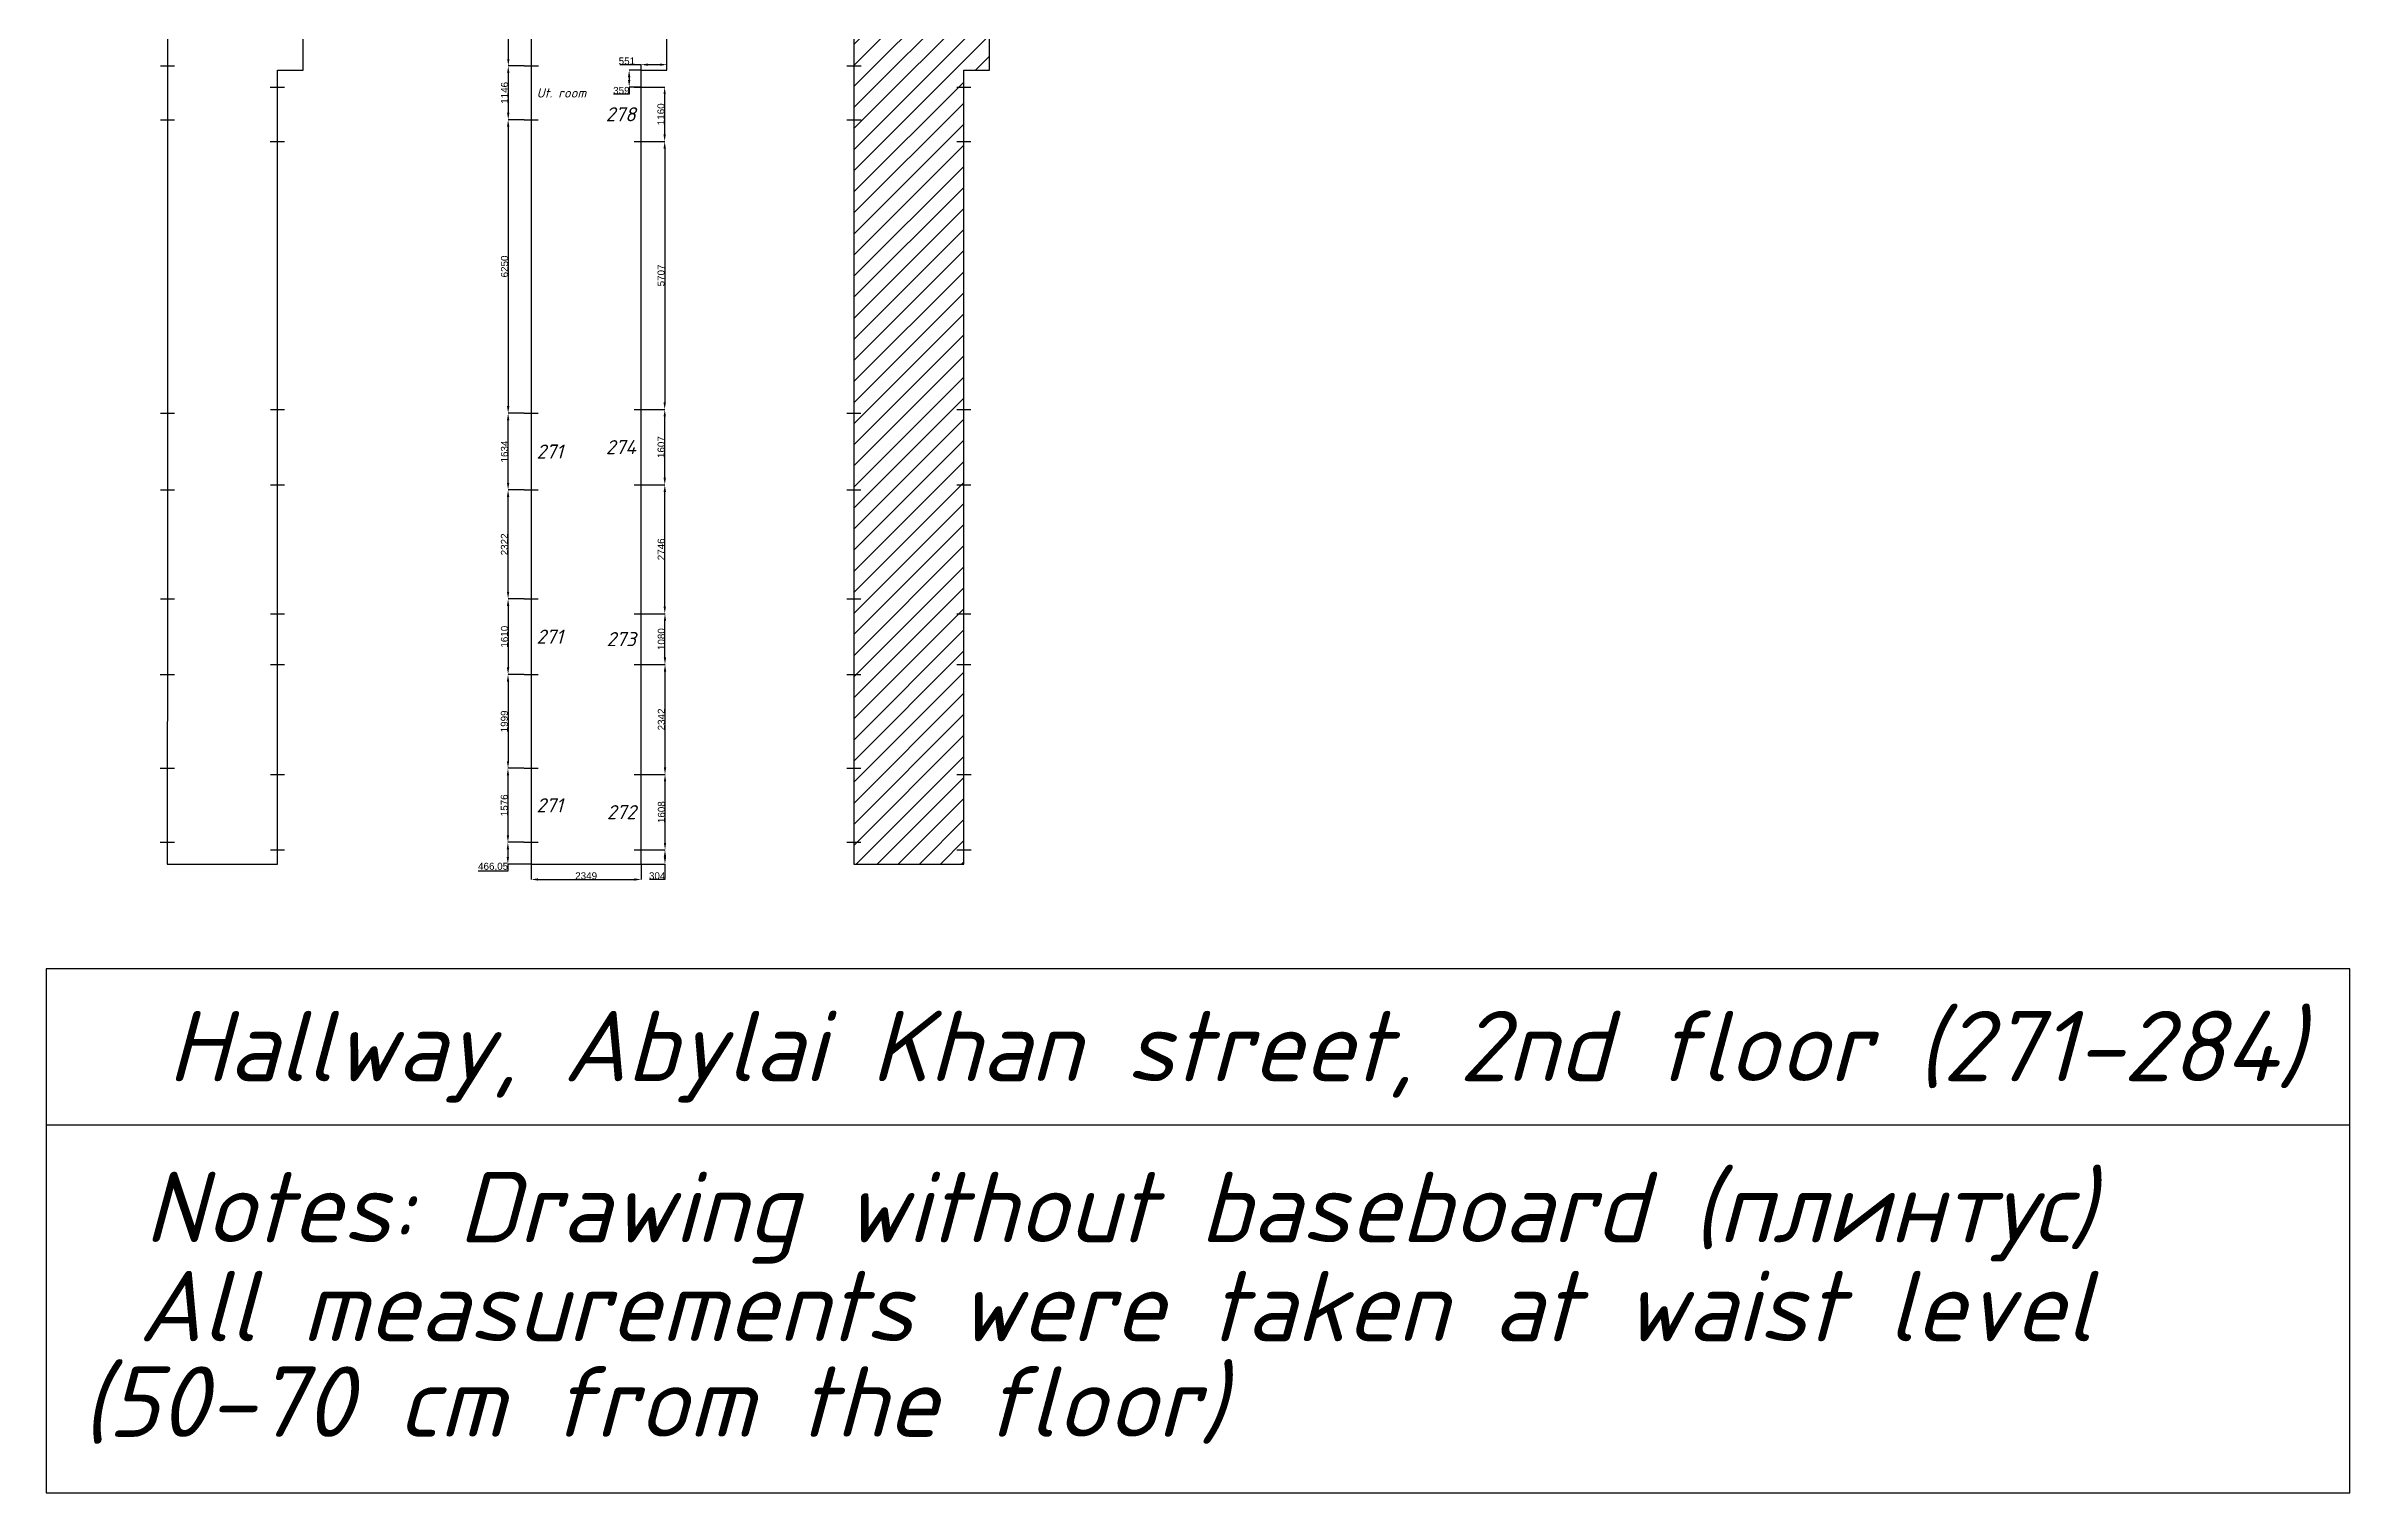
# Model space of a CAD drawing. Header units: millimetres. Extents: x 93776 to 142847, y 2445 to 55828.
# Drawn here: x 93776 to 142847, y 2445 to 33266 of the extents above; entities that cross this region are included whole.
import ezdxf
from ezdxf.enums import TextEntityAlignment as Align

# ---------------------------------------------------------------- set-up
doc = ezdxf.new("R2010")
doc.units = ezdxf.units.MM
doc.styles.add('GOST', font='ISOCPEUI.TTF')
doc.styles.get("Standard").update_dxf_attribs({"font": 'Arial.ttf'})
doc.dimstyles.new('Copy of ISO-25', dxfattribs={"dimtxt": 150, "dimasz": 150, "dimexe": 1.25, "dimexo": 0.625, "dimtad": 1, "dimtoh": 1, "dimtxsty": 'Standard', "dimcen": 2.5, "dimadec": 0, "dimazin": 0, "dimtfac": 1, "dimtmove": 0, "dimatfit": 3, "dimfxl": 1, "dimarcsym": 0})

# ---------------------------------------------------------------- blocks, each defined once
blk = doc.blocks.new('*D20')
at = {"color": 0, "lineweight": -2, "transparency": 16777216}
for p, q in [((106449, 32870), (105995, 32870)), ((106449, 32753), (106449, 32871)), ((106850, 32870), (106599, 32870)), ((107000, 32753), (107000, 32871))]:
    blk.add_line(p, q, dxfattribs=at)
at = {"color": 0, "transparency": 16777216}
for points in [[(106599, 32895), (106599, 32845), (106449, 32870)], [(106850, 32895), (106850, 32845), (107000, 32870)]]:
    blk.add_solid(points, dxfattribs=at)
at = {"layer": 'Defpoints', "color": 0, "transparency": 16777216}
for p in [(106449, 32752), (107000, 32870), (107000, 32752)]:
    blk.add_point(p, dxfattribs=at)
at = {"color": 0, "transparency": 16777216, "insert": (106147, 32947), "char_height": 150, "attachment_point": 5}
blk.add_mtext('551', dxfattribs=at)
blk = doc.blocks.new('*D22')
at = {"color": 0, "lineweight": -2, "transparency": 16777216}
for p, q in [((106448, 32752), (106194, 32752)), ((106448, 32393), (106194, 32393)), ((106195, 32602), (106195, 32543)), ((106195, 32393), (106195, 32243)), ((106195, 32243), (105863, 32243))]:
    blk.add_line(p, q, dxfattribs=at)
at = {"color": 0, "transparency": 16777216}
for points in [[(106170, 32602), (106220, 32602), (106195, 32752)], [(106170, 32543), (106220, 32543), (106195, 32393)]]:
    blk.add_solid(points, dxfattribs=at)
at = {"layer": 'Defpoints', "color": 0, "transparency": 16777216}
for p in [(106195, 32393), (106449, 32752), (106449, 32393)]:
    blk.add_point(p, dxfattribs=at)
at = {"color": 0, "transparency": 16777216, "insert": (106029, 32320), "char_height": 150, "attachment_point": 5}
blk.add_mtext('359', dxfattribs=at)
blk = doc.blocks.new('*D23')
at = {"color": 0, "lineweight": -2, "transparency": 16777216}
for p, q in [((106599, 32393), (106952, 32393)), ((106951, 32243), (106951, 31383)), ((106600, 31233), (106952, 31233))]:
    blk.add_line(p, q, dxfattribs=at)
at = {"color": 0, "transparency": 16777216}
for points in [[(106926, 32243), (106976, 32243), (106951, 32393)], [(106926, 31383), (106976, 31383), (106951, 31233)]]:
    blk.add_solid(points, dxfattribs=at)
at = {"layer": 'Defpoints', "color": 0, "transparency": 16777216}
for p in [(106599, 32393), (106599, 31233), (106951, 31233)]:
    blk.add_point(p, dxfattribs=at)
at = {"color": 0, "transparency": 16777216, "insert": (106873, 31813), "char_height": 150, "attachment_point": 5, "rotation": 90}
blk.add_mtext('1160', dxfattribs=at)
blk = doc.blocks.new('*D24')
at = {"color": 0, "lineweight": -2, "transparency": 16777216}
for p, q in [((106951, 31233), (106953, 31233)), ((106952, 31083), (106952, 25676)), ((106601, 25526), (106953, 25526))]:
    blk.add_line(p, q, dxfattribs=at)
at = {"color": 0, "transparency": 16777216}
for points in [[(106927, 31083), (106977, 31083), (106952, 31233)], [(106927, 25676), (106977, 25676), (106952, 25526)]]:
    blk.add_solid(points, dxfattribs=at)
at = {"layer": 'Defpoints', "color": 0, "transparency": 16777216}
for p in [(106951, 31233), (106601, 25526), (106952, 25526)]:
    blk.add_point(p, dxfattribs=at)
at = {"color": 0, "transparency": 16777216, "insert": (106875, 28380), "char_height": 150, "attachment_point": 5, "rotation": 90}
blk.add_mtext('5707', dxfattribs=at)
blk = doc.blocks.new('*D25')
at = {"color": 0, "lineweight": -2, "transparency": 16777216}
for p, q in [((106952, 25526), (106952, 25526)), ((106953, 24069), (106953, 25376)), ((106602, 23919), (106954, 23919))]:
    blk.add_line(p, q, dxfattribs=at)
at = {"color": 0, "transparency": 16777216}
for points in [[(106928, 25376), (106978, 25376), (106953, 25526)], [(106928, 24069), (106978, 24069), (106953, 23919)]]:
    blk.add_solid(points, dxfattribs=at)
at = {"layer": 'Defpoints', "color": 0, "transparency": 16777216}
for p in [(106953, 25526), (106953, 25526), (106601, 23919)]:
    blk.add_point(p, dxfattribs=at)
at = {"color": 0, "transparency": 16777216, "insert": (106876, 24723), "char_height": 150, "attachment_point": 5, "rotation": 90}
blk.add_mtext('1607', dxfattribs=at)
blk = doc.blocks.new('*D26')
at = {"color": 0, "lineweight": -2, "transparency": 16777216}
for p, q in [((106954, 23919), (106953, 23919)), ((106954, 21323), (106954, 23769)), ((106603, 21173), (106956, 21173))]:
    blk.add_line(p, q, dxfattribs=at)
at = {"color": 0, "transparency": 16777216}
for points in [[(106929, 23769), (106979, 23769), (106954, 23919)], [(106929, 21323), (106979, 21323), (106954, 21173)]]:
    blk.add_solid(points, dxfattribs=at)
at = {"layer": 'Defpoints', "color": 0, "transparency": 16777216}
for p in [(106954, 23919), (106954, 23919), (106602, 21173)]:
    blk.add_point(p, dxfattribs=at)
at = {"color": 0, "transparency": 16777216, "insert": (106877, 22546), "char_height": 150, "attachment_point": 5, "rotation": 90}
blk.add_mtext('2746', dxfattribs=at)
blk = doc.blocks.new('*D27')
at = {"color": 0, "lineweight": -2, "transparency": 16777216}
for p, q in [((106956, 21173), (106959, 21173)), ((106958, 20243), (106958, 21023)), ((106603, 20093), (106959, 20093))]:
    blk.add_line(p, q, dxfattribs=at)
at = {"color": 0, "transparency": 16777216}
for points in [[(106933, 21023), (106983, 21023), (106958, 21173)], [(106933, 20243), (106983, 20243), (106958, 20093)]]:
    blk.add_solid(points, dxfattribs=at)
at = {"layer": 'Defpoints', "color": 0, "transparency": 16777216}
for p in [(106956, 21173), (106958, 21173), (106602, 20093)]:
    blk.add_point(p, dxfattribs=at)
at = {"color": 0, "transparency": 16777216, "insert": (106881, 20633), "char_height": 150, "attachment_point": 5, "rotation": 90}
blk.add_mtext('1080', dxfattribs=at)
blk = doc.blocks.new('*D28')
at = {"color": 0, "lineweight": -2, "transparency": 16777216}
for p, q in [((106959, 20093), (106958, 20093)), ((106959, 17901), (106959, 19943)), ((106604, 17751), (106961, 17751))]:
    blk.add_line(p, q, dxfattribs=at)
at = {"color": 0, "transparency": 16777216}
for points in [[(106934, 19943), (106984, 19943), (106959, 20093)], [(106934, 17901), (106984, 17901), (106959, 17751)]]:
    blk.add_solid(points, dxfattribs=at)
at = {"layer": 'Defpoints', "color": 0, "transparency": 16777216}
for p in [(106959, 20093), (106959, 20093), (106603, 17751)]:
    blk.add_point(p, dxfattribs=at)
at = {"color": 0, "transparency": 16777216, "insert": (106882, 18922), "char_height": 150, "attachment_point": 5, "rotation": 90}
blk.add_mtext('2342', dxfattribs=at)
blk = doc.blocks.new('*D29')
at = {"color": 0, "lineweight": -2, "transparency": 16777216}
for p, q in [((106959, 17751), (106958, 17751)), ((106959, 16293), (106959, 17601)), ((106604, 16143), (106961, 16143))]:
    blk.add_line(p, q, dxfattribs=at)
at = {"color": 0, "transparency": 16777216}
for points in [[(106934, 17601), (106984, 17601), (106959, 17751)], [(106934, 16293), (106984, 16293), (106959, 16143)]]:
    blk.add_solid(points, dxfattribs=at)
at = {"layer": 'Defpoints', "color": 0, "transparency": 16777216}
for p in [(106959, 17751), (106959, 17751), (106604, 16143)]:
    blk.add_point(p, dxfattribs=at)
at = {"color": 0, "transparency": 16777216, "insert": (106882, 16947), "char_height": 150, "attachment_point": 5, "rotation": 90}
blk.add_mtext('1608', dxfattribs=at)
blk = doc.blocks.new('*D30')
at = {"color": 0, "lineweight": -2, "transparency": 16777216}
for p, q in [((106454, 15839), (106959, 15839)), ((106604, 16143), (106959, 16143)), ((106958, 15993), (106958, 15989)), ((106958, 15839), (106958, 15513)), ((106958, 15513), (106627, 15513))]:
    blk.add_line(p, q, dxfattribs=at)
at = {"color": 0, "transparency": 16777216}
for points in [[(106933, 15993), (106983, 15993), (106958, 16143)], [(106933, 15989), (106983, 15989), (106958, 15839)]]:
    blk.add_solid(points, dxfattribs=at)
at = {"layer": 'Defpoints', "color": 0, "transparency": 16777216}
for p in [(106454, 15839), (106604, 16143), (106958, 16143)]:
    blk.add_point(p, dxfattribs=at)
at = {"color": 0, "transparency": 16777216, "insert": (106792, 15590), "char_height": 150, "attachment_point": 5}
blk.add_mtext('304', dxfattribs=at)
blk = doc.blocks.new('*D37')
at = {"color": 0, "lineweight": -2, "transparency": 16777216}
for p, q in [((103621, 35845), (103620, 35845)), ((103621, 35695), (103621, 32992)), ((103960, 32842), (103620, 32842))]:
    blk.add_line(p, q, dxfattribs=at)
at = {"color": 0, "transparency": 16777216}
for points in [[(103596, 35695), (103646, 35695), (103621, 35845)], [(103596, 32992), (103646, 32992), (103621, 32842)]]:
    blk.add_solid(points, dxfattribs=at)
at = {"layer": 'Defpoints', "color": 0, "transparency": 16777216}
for p in [(103622, 35845), (103621, 32842), (103961, 32842)]:
    blk.add_point(p, dxfattribs=at)
at = {"color": 0, "transparency": 16777216, "insert": (103544, 34344), "char_height": 150, "attachment_point": 5, "rotation": 90}
blk.add_mtext('3003', dxfattribs=at)
blk = doc.blocks.new('*D38')
at = {"color": 0, "lineweight": -2, "transparency": 16777216}
for p, q in [((103619, 32842), (103618, 32842)), ((103620, 32692), (103620, 31846)), ((103960, 31696), (103618, 31696))]:
    blk.add_line(p, q, dxfattribs=at)
at = {"color": 0, "transparency": 16777216}
for points in [[(103595, 32692), (103645, 32692), (103620, 32842)], [(103595, 31846), (103645, 31846), (103620, 31696)]]:
    blk.add_solid(points, dxfattribs=at)
at = {"layer": 'Defpoints', "color": 0, "transparency": 16777216}
for p in [(103620, 32842), (103620, 31696), (103960, 31696)]:
    blk.add_point(p, dxfattribs=at)
at = {"color": 0, "transparency": 16777216, "insert": (103542, 32269), "char_height": 150, "attachment_point": 5, "rotation": 90}
blk.add_mtext('1146', dxfattribs=at)
blk = doc.blocks.new('*D39')
at = {"color": 0, "lineweight": -2, "transparency": 16777216}
for p, q in [((103618, 31696), (103617, 31696)), ((103618, 31546), (103618, 25596)), ((103958, 25446), (103617, 25446))]:
    blk.add_line(p, q, dxfattribs=at)
at = {"color": 0, "transparency": 16777216}
for points in [[(103593, 31546), (103643, 31546), (103618, 31696)], [(103593, 25596), (103643, 25596), (103618, 25446)]]:
    blk.add_solid(points, dxfattribs=at)
at = {"layer": 'Defpoints', "color": 0, "transparency": 16777216}
for p in [(103618, 31696), (103618, 25446), (103958, 25446)]:
    blk.add_point(p, dxfattribs=at)
at = {"color": 0, "transparency": 16777216, "insert": (103541, 28571), "char_height": 150, "attachment_point": 5, "rotation": 90}
blk.add_mtext('6250', dxfattribs=at)
blk = doc.blocks.new('*D40')
at = {"color": 0, "lineweight": -2, "transparency": 16777216}
for p, q in [((103618, 25446), (103616, 25446)), ((103617, 23962), (103617, 25296)), ((103957, 23812), (103616, 23812))]:
    blk.add_line(p, q, dxfattribs=at)
at = {"color": 0, "transparency": 16777216}
for points in [[(103592, 25296), (103642, 25296), (103617, 25446)], [(103592, 23962), (103642, 23962), (103617, 23812)]]:
    blk.add_solid(points, dxfattribs=at)
at = {"layer": 'Defpoints', "color": 0, "transparency": 16777216}
for p in [(103617, 25446), (103618, 25446), (103958, 23812)]:
    blk.add_point(p, dxfattribs=at)
at = {"color": 0, "transparency": 16777216, "insert": (103540, 24629), "char_height": 150, "attachment_point": 5, "rotation": 90}
blk.add_mtext('1634', dxfattribs=at)
blk = doc.blocks.new('*D41')
at = {"color": 0, "lineweight": -2, "transparency": 16777216}
for p, q in [((103616, 23812), (103615, 23812)), ((103616, 21640), (103616, 23662)), ((103956, 21490), (103615, 21490))]:
    blk.add_line(p, q, dxfattribs=at)
at = {"color": 0, "transparency": 16777216}
for points in [[(103591, 23662), (103641, 23662), (103616, 23812)], [(103591, 21640), (103641, 21640), (103616, 21490)]]:
    blk.add_solid(points, dxfattribs=at)
at = {"layer": 'Defpoints', "color": 0, "transparency": 16777216}
for p in [(103616, 23812), (103617, 23812), (103957, 21490)]:
    blk.add_point(p, dxfattribs=at)
at = {"color": 0, "transparency": 16777216, "insert": (103539, 22651), "char_height": 150, "attachment_point": 5, "rotation": 90}
blk.add_mtext('2322', dxfattribs=at)
blk = doc.blocks.new('*D42')
at = {"color": 0, "lineweight": -2, "transparency": 16777216}
for p, q in [((103615, 21490), (103615, 21490)), ((103616, 21340), (103616, 20030)), ((103956, 19880), (103615, 19880))]:
    blk.add_line(p, q, dxfattribs=at)
at = {"color": 0, "transparency": 16777216}
for points in [[(103591, 21340), (103641, 21340), (103616, 21490)], [(103591, 20030), (103641, 20030), (103616, 19880)]]:
    blk.add_solid(points, dxfattribs=at)
at = {"layer": 'Defpoints', "color": 0, "transparency": 16777216}
for p in [(103616, 21490), (103616, 19880), (103956, 19880)]:
    blk.add_point(p, dxfattribs=at)
at = {"color": 0, "transparency": 16777216, "insert": (103539, 20685), "char_height": 150, "attachment_point": 5, "rotation": 90}
blk.add_mtext('1610', dxfattribs=at)
blk = doc.blocks.new('*D43')
at = {"color": 0, "lineweight": -2, "transparency": 16777216}
for p, q in [((103614, 19880), (103613, 19880)), ((103615, 19730), (103615, 18031)), ((103955, 17881), (103613, 17881))]:
    blk.add_line(p, q, dxfattribs=at)
at = {"color": 0, "transparency": 16777216}
for points in [[(103590, 19730), (103640, 19730), (103615, 19880)], [(103590, 18031), (103640, 18031), (103615, 17881)]]:
    blk.add_solid(points, dxfattribs=at)
at = {"layer": 'Defpoints', "color": 0, "transparency": 16777216}
for p in [(103615, 19880), (103615, 17881), (103955, 17881)]:
    blk.add_point(p, dxfattribs=at)
at = {"color": 0, "transparency": 16777216, "insert": (103537, 18881), "char_height": 150, "attachment_point": 5, "rotation": 90}
blk.add_mtext('1999', dxfattribs=at)
blk = doc.blocks.new('*D44')
at = {"color": 0, "lineweight": -2, "transparency": 16777216}
for p, q in [((103613, 17881), (103612, 17881)), ((103613, 17731), (103613, 16455)), ((103954, 16305), (103612, 16305))]:
    blk.add_line(p, q, dxfattribs=at)
at = {"color": 0, "transparency": 16777216}
for points in [[(103588, 17731), (103638, 17731), (103613, 17881)], [(103588, 16455), (103638, 16455), (103613, 16305)]]:
    blk.add_solid(points, dxfattribs=at)
at = {"layer": 'Defpoints', "color": 0, "transparency": 16777216}
for p in [(103613, 17881), (103613, 16305), (103955, 16305)]:
    blk.add_point(p, dxfattribs=at)
at = {"color": 0, "transparency": 16777216, "insert": (103536, 17093), "char_height": 150, "attachment_point": 5, "rotation": 90}
blk.add_mtext('1576', dxfattribs=at)
blk = doc.blocks.new('*D45')
at = {"color": 0, "lineweight": -2, "transparency": 16777216}
for p, q in [((103611, 16305), (103611, 16305)), ((104104, 15839), (103611, 15839)), ((103612, 16155), (103612, 15989)), ((103612, 15839), (103612, 15689)), ((103612, 15689), (102982, 15689))]:
    blk.add_line(p, q, dxfattribs=at)
at = {"color": 0, "transparency": 16777216}
for points in [[(103587, 16155), (103637, 16155), (103612, 16305)], [(103587, 15989), (103637, 15989), (103612, 15839)]]:
    blk.add_solid(points, dxfattribs=at)
at = {"layer": 'Defpoints', "color": 0, "transparency": 16777216}
for p in [(103612, 16305), (103612, 15839), (104105, 15839)]:
    blk.add_point(p, dxfattribs=at)
at = {"color": 0, "transparency": 16777216, "insert": (103297, 15780), "char_height": 150, "attachment_point": 5}
blk.add_mtext('466,05', dxfattribs=at)
blk = doc.blocks.new('*D46')
at = {"color": 0, "lineweight": -2, "transparency": 16777216}
for p, q in [((104105, 15838), (104105, 15511)), ((106454, 15839), (106454, 15511)), ((104255, 15513), (106304, 15513))]:
    blk.add_line(p, q, dxfattribs=at)
at = {"color": 0, "transparency": 16777216}
for points in [[(104255, 15538), (104255, 15488), (104105, 15513)], [(106304, 15538), (106304, 15488), (106454, 15513)]]:
    blk.add_solid(points, dxfattribs=at)
at = {"layer": 'Defpoints', "color": 0, "transparency": 16777216}
for p in [(104105, 15839), (106454, 15840), (106454, 15513)]:
    blk.add_point(p, dxfattribs=at)
at = {"color": 0, "transparency": 16777216, "insert": (105279, 15590), "char_height": 150, "attachment_point": 5}
blk.add_mtext('2349', dxfattribs=at)

msp = doc.modelspace()

# ---------------------------------------------------------------- hatches: boundary and pattern name
h = msp.add_hatch()
h.set_pattern_fill('ANSI31', color=256, scale=100)
h.paths.add_polyline_path([(113313.113, 55350.122), (110992.081, 55350.122), (110989.982, 49425.12), (110989.412, 47815.12), (110987.147, 41425.12), (110986.579, 39820.12), (110985.742, 37458.121), (110985.17, 35845.121), (110984.106, 32842.121), (110983.7, 31696.121), (110981.485, 25446.121), (110980.907, 23812.121), (110980.084, 21490.122), (110979.513, 19880.122), (110978.805, 17881.122), (110978.247, 16305.122), (110978.081, 15839.122), (113327.081, 15839.122), (113326.989, 16143.122), (113326.502, 17751.122), (113325.793, 20093.122), (113325.466, 21173.122), (113324.634, 23919.122), (113324.147, 25526.121), (113322.418, 31233.121), (113322.067, 32393.121), (113321.958, 32752.121), (113872.958, 32752.288), (113872.452, 34422.288), (113319.452, 34422.12), (113319, 35917.12), (113318.511, 37529.12), (113317.798, 39883.12), (113317.447, 41041.12), (113316.206, 45140.12), (113315.854, 46300.12), (113315.38, 47867.12), (113314.891, 49481.12), (113314.02, 52356.12), (113313.532, 53966.12)])

# ---------------------------------------------------------------- linework, layer by layer
for p, q in [((96364.579, 35845.121), (96363.515, 32842.121)), ((110985.17, 35845.121), (110984.106, 32842.121)), ((99252.367, 32752.288), (99251.861, 34422.288)), ((113872.958, 32752.288), (113872.452, 34422.288)), ((96213.515, 32842.174), (96513.515, 32842.068)), ((96363.515, 32842.121), (96363.109, 31696.121)), ((98551.476, 32393.076), (98851.476, 32393.167)), ((98701.367, 32752.121), (99252.367, 32752.288)), ((98701.476, 32393.121), (98701.367, 32752.121)), ((98701.827, 31233.121), (98701.476, 32393.121)), ((110834.106, 32842.174), (111134.106, 32842.068)), ((110984.106, 32842.121), (110983.7, 31696.121)), ((113172.067, 32393.076), (113472.067, 32393.167)), ((113321.958, 32752.121), (113872.958, 32752.288)), ((113322.067, 32393.121), (113321.958, 32752.121)), ((113322.418, 31233.121), (113322.067, 32393.121)), ((96213.109, 31696.174), (96513.109, 31696.068)), ((96363.109, 31696.121), (96360.894, 25446.121)), ((110833.7, 31696.174), (111133.7, 31696.068)), ((110983.7, 31696.121), (110981.485, 25446.121)), ((98551.827, 31233.076), (98851.827, 31233.167)), ((98703.556, 25526.121), (98701.827, 31233.121)), ((113172.418, 31233.076), (113472.418, 31233.167)), ((113324.147, 25526.121), (113322.418, 31233.121)), ((98553.556, 25526.076), (98853.556, 25526.167)), ((98704.043, 23919.122), (98703.556, 25526.121)), ((113174.147, 25526.076), (113474.147, 25526.167)), ((113324.634, 23919.122), (113324.147, 25526.121)), ((96210.894, 25446.174), (96510.894, 25446.068)), ((96360.894, 25446.121), (96360.315, 23812.121)), ((110831.486, 25446.174), (111131.485, 25446.068)), ((110981.485, 25446.121), (110980.907, 23812.121)), ((96210.315, 23812.175), (96510.315, 23812.068)), ((96360.315, 23812.121), (96359.493, 21490.122)), ((98554.043, 23919.076), (98854.043, 23919.167)), ((98704.874, 21173.122), (98704.043, 23919.122)), ((110830.907, 23812.175), (111130.907, 23812.068)), ((110980.907, 23812.121), (110980.084, 21490.122)), ((113174.634, 23919.076), (113474.634, 23919.167)), ((113325.466, 21173.122), (113324.634, 23919.122)), ((96209.493, 21490.175), (96509.493, 21490.068)), ((96359.493, 21490.122), (96358.922, 19880.122)), ((98554.874, 21173.076), (98854.874, 21173.167)), ((98705.202, 20093.122), (98704.874, 21173.122)), ((110830.084, 21490.175), (111130.084, 21490.068)), ((110980.084, 21490.122), (110979.513, 19880.122)), ((113175.466, 21173.076), (113475.466, 21173.167)), ((113325.793, 20093.122), (113325.466, 21173.122)), ((96208.922, 19880.175), (96508.922, 19880.069)), ((96358.922, 19880.122), (96358.214, 17881.122)), ((98555.202, 20093.076), (98855.202, 20093.167)), ((98705.911, 17751.122), (98705.202, 20093.122)), ((110829.513, 19880.175), (111129.513, 19880.069)), ((110979.513, 19880.122), (110978.805, 17881.122)), ((113175.793, 20093.076), (113475.793, 20093.167)), ((113326.502, 17751.122), (113325.793, 20093.122)), ((96208.214, 17881.175), (96508.214, 17881.069)), ((96358.214, 17881.122), (96357.655, 16305.122)), ((98555.911, 17751.076), (98855.911, 17751.167)), ((98706.398, 16143.122), (98705.911, 17751.122)), ((110828.805, 17881.175), (111128.805, 17881.069)), ((110978.805, 17881.122), (110978.247, 16305.122)), ((113176.502, 17751.076), (113476.502, 17751.167)), ((113326.989, 16143.122), (113326.502, 17751.122)), ((96207.655, 16305.175), (96507.655, 16305.069)), ((96357.655, 16305.122), (96357.49, 15839.122)), ((110828.247, 16305.175), (111128.247, 16305.069)), ((110978.247, 16305.122), (110978.081, 15839.122)), ((96357.49, 15839.122), (98706.49, 15839.122)), ((98556.398, 16143.076), (98856.398, 16143.167)), ((98706.49, 15839.122), (98706.398, 16143.122)), ((110978.081, 15839.122), (113327.081, 15839.122)), ((113176.989, 16143.076), (113476.989, 16143.167)), ((113327.081, 15839.122), (113326.989, 16143.122)), ((142847.216, 13610.768), (93775.556, 13610.768)), ((93775.556, 13610.768), (93775.556, 13356.081)), ((93775.556, 13356.081), (93775.556, 2445.173)), ((142847.216, 2445.173), (142847.216, 13610.768)), ((93775.556, 10282.909), (142847.216, 10282.909)), ((93775.556, 2445.173), (142847.216, 2445.173))]:
    msp.add_line(p, q)
at = {"color": 5}
for p, q in [((104111.83, 35845.121), (104110.766, 32842.121)), ((106448.618, 32752.121), (106999.618, 32752.288)), ((106448.727, 32393.121), (106448.618, 32752.121)), ((104110.36, 31696.121), (104108.146, 25446.121)), ((106450.807, 25526.121), (106449.078, 31233.121)), ((104107.567, 23812.121), (104106.744, 21490.122)), ((106452.126, 21173.122), (106451.294, 23919.122)), ((104106.173, 19880.122), (104105.465, 17881.122)), ((106453.162, 17751.122), (106452.453, 20093.122)), ((104104.907, 16305.122), (104104.742, 15839.122)), ((104104.742, 15839.122), (106453.742, 15839.122)), ((106453.742, 15839.122), (106453.649, 16143.122))]:
    msp.add_line(p, q, dxfattribs=at)
at = {"color": 1}
for p, q in [((106999.618, 32752.288), (106999.112, 34422.288)), ((103960.766, 32842.174), (104260.766, 32842.068)), ((104110.766, 32842.121), (104110.36, 31696.121)), ((106298.727, 32393.076), (106598.727, 32393.167)), ((106449.078, 31233.121), (106448.727, 32393.121)), ((103960.36, 31696.174), (104260.36, 31696.068)), ((106299.078, 31233.076), (106599.078, 31233.167)), ((106300.807, 25526.076), (106600.807, 25526.167)), ((106451.294, 23919.122), (106450.807, 25526.121)), ((103958.146, 25446.174), (104258.146, 25446.068)), ((104108.146, 25446.121), (104107.567, 23812.121)), ((103957.567, 23812.175), (104257.567, 23812.068)), ((106301.294, 23919.076), (106601.294, 23919.167)), ((103956.744, 21490.175), (104256.744, 21490.068)), ((104106.744, 21490.122), (104106.173, 19880.122)), ((106302.126, 21173.076), (106602.126, 21173.167)), ((106452.453, 20093.122), (106452.126, 21173.122)), ((103956.173, 19880.175), (104256.173, 19880.069)), ((106302.453, 20093.076), (106602.453, 20093.167)), ((103955.465, 17881.175), (104255.465, 17881.069)), ((104105.465, 17881.122), (104104.907, 16305.122)), ((106303.162, 17751.076), (106603.162, 17751.167)), ((106453.649, 16143.122), (106453.162, 17751.122)), ((103954.907, 16305.175), (104254.907, 16305.069)), ((106303.649, 16143.076), (106603.649, 16143.167))]:
    msp.add_line(p, q, dxfattribs=at)

# ---------------------------------------------------------------- texts
at = {"style": 'GOST'}
for s, height, p in [('Ut. room', 200, (104224.475, 32269.121)), ('271', 300, (104221.768, 24629.121)), ('271', 300, (104220.37, 20685.122)), ('271', 300, (104219.098, 17093.122))]:
    msp.add_text(s, height=height, dxfattribs=at).set_placement(p, align=Align.MIDDLE_LEFT)
for s, height, p in [('278', 300, (106336.091, 31813.121)), ('274', 300, (106338.239, 24722.622)), ('273', 300, (106339.478, 20633.122)), ('272', 300, (106340.595, 16947.122)), ('Hallway, Abylai Khan street, 2nd floor (271-284)', 1500, (141859.852, 11964.598)), ('Notes: Drawing without baseboard (плинтус)', 1500, (137407.411, 8533.39)), ('All measurements were taken at waist level ', 1500, (138327.83, 6426.295))]:
    msp.add_text(s, height=height, dxfattribs=at).set_placement(p, align=Align.MIDDLE_RIGHT)
at = {"insert": (94523.284, 5139.945), "char_height": 1500, "width": 72033.57955, "attachment_point": 1, "style": 'GOST'}
msp.add_mtext('(50-70 cm from the floor)', dxfattribs=at)

# ---------------------------------------------------------------- dimensions: what is measured, and where the dimension line sits
for base, p1, p2, picture, middle in [((103620.866, 32842.174), (103622.116, 35845.174), (103960.766, 32842.174), '*D37', (103543.604, 34343.674)), ((103619.616, 31696.174), (103619.616, 32842.174), (103960.36, 31696.174), '*D38', (103542.405, 32269.174)), ((106950.538, 31233.167), (106598.727, 32393.167), (106599.078, 31233.167), '*D23', (106873.327, 31813.167)), ((103618.366, 25446.174), (103618.366, 31696.174), (103958.146, 25446.174), '*D39', (103541.155, 28571.174)), ((106951.788, 25526.167), (106950.538, 31233.167), (106600.807, 25526.167), '*D24', (106874.577, 28379.667)), ((106953.038, 25526.167), (106601.294, 23919.167), (106953.038, 25526.167), '*D25', (106875.827, 24722.667)), ((103617.116, 25446.174), (103957.567, 23812.175), (103618.366, 25446.174), '*D40', (103539.854, 24629.175)), ((103615.866, 23812.175), (103956.744, 21490.175), (103617.116, 23812.175), '*D41', (103538.604, 22651.175)), ((106954.288, 23919.167), (106602.126, 21173.167), (106954.288, 23919.167), '*D26', (106877.077, 22546.167)), ((103615.866, 19880.175), (103615.866, 21490.175), (103956.173, 19880.175), '*D42', (103538.655, 20685.175)), ((106958.038, 21173.167), (106602.453, 20093.167), (106955.538, 21173.167), '*D27', (106880.827, 20633.167)), ((103614.616, 17881.175), (103614.616, 19880.175), (103955.465, 17881.175), '*D43', (103537.405, 18880.675)), ((106959.288, 20093.167), (106603.162, 17751.167), (106959.288, 20093.167), '*D28', (106882.026, 18922.167)), ((103613.366, 16305.175), (103613.366, 17881.175), (103954.907, 16305.175), '*D44', (103536.155, 17093.175)), ((106959.288, 17751.167), (106603.649, 16143.167), (106959.288, 17751.167), '*D29', (106882.077, 16947.167)), ((103612.116, 15839.122), (103612.116, 16305.175), (104104.742, 15839.122), '*D45', (103296.552, 15779.89))]:
    dim = msp.add_linear_dim(base=base, p1=p1, p2=p2, angle=90, dimstyle='Copy of ISO-25')
    dim.commit()
    dim.dimension.update_dxf_attribs({"geometry": picture, "text_midpoint": middle})
dim = msp.add_linear_dim(base=(106999.618, 32869.652), p1=(106448.618, 32752.121), p2=(106999.618, 32752.288), dimstyle='Copy of ISO-25')
dim.commit()
dim.dimension.update_dxf_attribs({"geometry": '*D20', "text_midpoint": (106146.766, 32869.652), "dimtype": 160})
for base, p1, p2, picture, middle in [((106195.273, 32393.121), (106448.618, 32752.121), (106448.727, 32393.121), '*D22', (106028.84, 32243.121)), ((106958.064, 16143.122), (106453.742, 15839.122), (106603.649, 16143.122), '*D30', (106792.091, 15512.614))]:
    dim = msp.add_linear_dim(base=base, p1=p1, p2=p2, angle=90, dimstyle='Copy of ISO-25')
    dim.commit()
    dim.dimension.update_dxf_attribs({"geometry": picture, "text_midpoint": middle, "dimtype": 160})
dim = msp.add_linear_dim(base=(106453.741, 15512.614), p1=(104104.742, 15839.122), p2=(106453.741, 15839.833), dimstyle='Copy of ISO-25')
dim.commit()
dim.dimension.update_dxf_attribs({"geometry": '*D46', "text_midpoint": (105279.241, 15589.876)})

doc.saveas('drawing.dxf')
